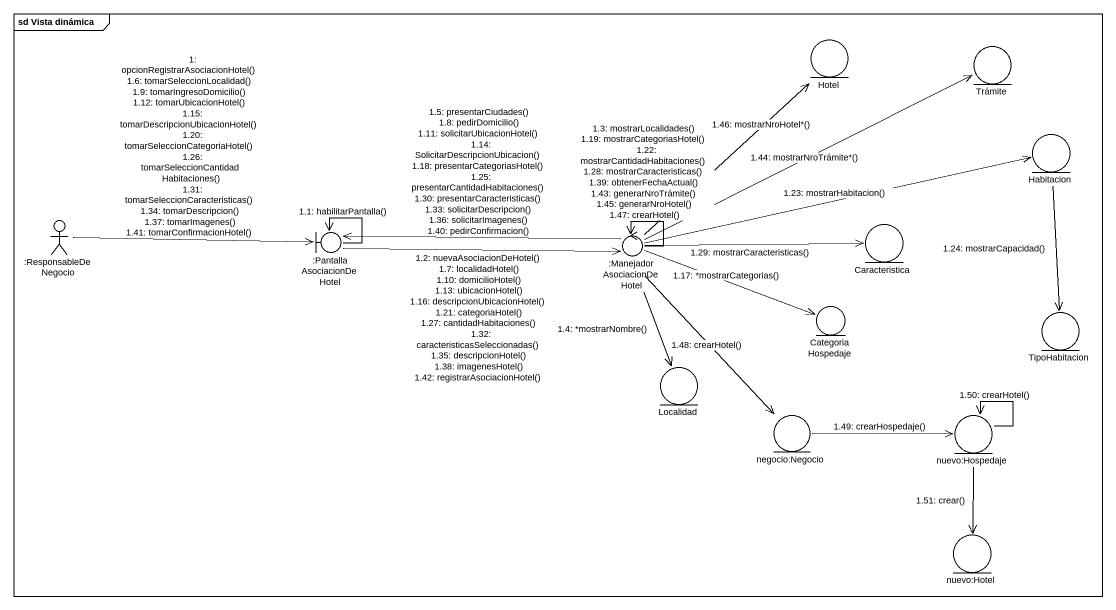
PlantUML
@startuml
mainframe sd Vista dinámica
entity Hotel
entity Trámite
entity Habitacion
actor ":ResponsableDeNegocio" as ResponsableDeNegocio
boundary ":PantallaAsociacionDeHotel" as PantallaAsociacionDeHotel
control ":ManejadorAsociacionDeHotel" as ManejadorAsociacionDeHotel
entity Caracteristica
entity CategoriaHospedaje
entity TipoHabitacion
entity Localidad
entity "negocio:Negocio" as negocio_Negocio
entity "nuevo:Hospedaje" as nuevo_Hospedaje
entity "nuevo:Hotel" as nuevo_Hotel
ResponsableDeNegocio -right-> PantallaAsociacionDeHotel : 1: opcionRegistrarAsociacionHotel()\n1.6: tomarSeleccionLocalidad()\n1.9: tomarIngresoDomicilio()\n1.12: tomarUbicacionHotel()\n1.15: tomarDescripcionUbicacionHotel()\n1.20: tomarSeleccionCategoriaHotel()\n1.26: tomarSeleccionCantidadHabitaciones()\n1.31: tomarSeleccionCaracteristicas()\n1.34: tomarDescripcion()\n1.37: tomarImagenes()\n1.41: tomarConfirmacionHotel()
PantallaAsociacionDeHotel --> PantallaAsociacionDeHotel : 1.1: habilitarPantalla()
PantallaAsociacionDeHotel -right-> ManejadorAsociacionDeHotel : 1.2: nuevaAsociacionDeHotel()\n1.7: localidadHotel()\n1.10: domicilioHotel()\n1.13: ubicacionHotel()\n1.16: descripcionUbicacionHotel()\n1.21: categoriaHotel()\n1.27: cantidadHabitaciones()\n1.32: caracteristicasSeleccionadas()\n1.35: descripcionHotel()\n1.38: imagenesHotel()\n1.42: registrarAsociacionHotel()
ManejadorAsociacionDeHotel --> ManejadorAsociacionDeHotel : 1.3: mostrarLocalidades()\n1.19: mostrarCategoriasHotel()\n1.22: mostrarCantidadHabitaciones()\n1.28: mostrarCaracteristicas()\n1.39: obtenerFechaActual()\n1.43: generarNroTrámite()\n1.45: generarNroHotel()\n1.47: crearHotel()
ManejadorAsociacionDeHotel --> Localidad : 1.4: *mostrarNombre()
ManejadorAsociacionDeHotel -left-> PantallaAsociacionDeHotel : 1.5: presentarCiudades()\n1.8: pedirDomicilio()\n1.11: solicitarUbicacionHotel()\n1.14: SolicitarDescripcionUbicacion()\n1.18: presentarCategoriasHotel()\n1.25: presentarCantidadHabitaciones()\n1.30: presentarCaracteristicas()\n1.33: solicitarDescripcion()\n1.36: solicitarImagenes()\n1.40: pedirConfirmacion()
ManejadorAsociacionDeHotel -right-> CategoriaHospedaje : 1.17: *mostrarCategorias()
ManejadorAsociacionDeHotel -right-> Habitacion : 1.23: mostrarHabitacion()
Habitacion --> TipoHabitacion : 1.24: mostrarCapacidad()
ManejadorAsociacionDeHotel -right-> Caracteristica : 1.29: mostrarCaracteristicas()
ManejadorAsociacionDeHotel -right-> Trámite : 1.44: mostrarNroTrámite*()
ManejadorAsociacionDeHotel -up-> Hotel : 1.46: mostrarNroHotel*()
ManejadorAsociacionDeHotel --> negocio_Negocio : 1.48: crearHotel()
negocio_Negocio -right-> nuevo_Hospedaje : 1.49: crearHospedaje()
nuevo_Hospedaje --> nuevo_Hospedaje : 1.50: crearHotel()
nuevo_Hospedaje --> nuevo_Hotel : 1.51: crear()
@enduml
